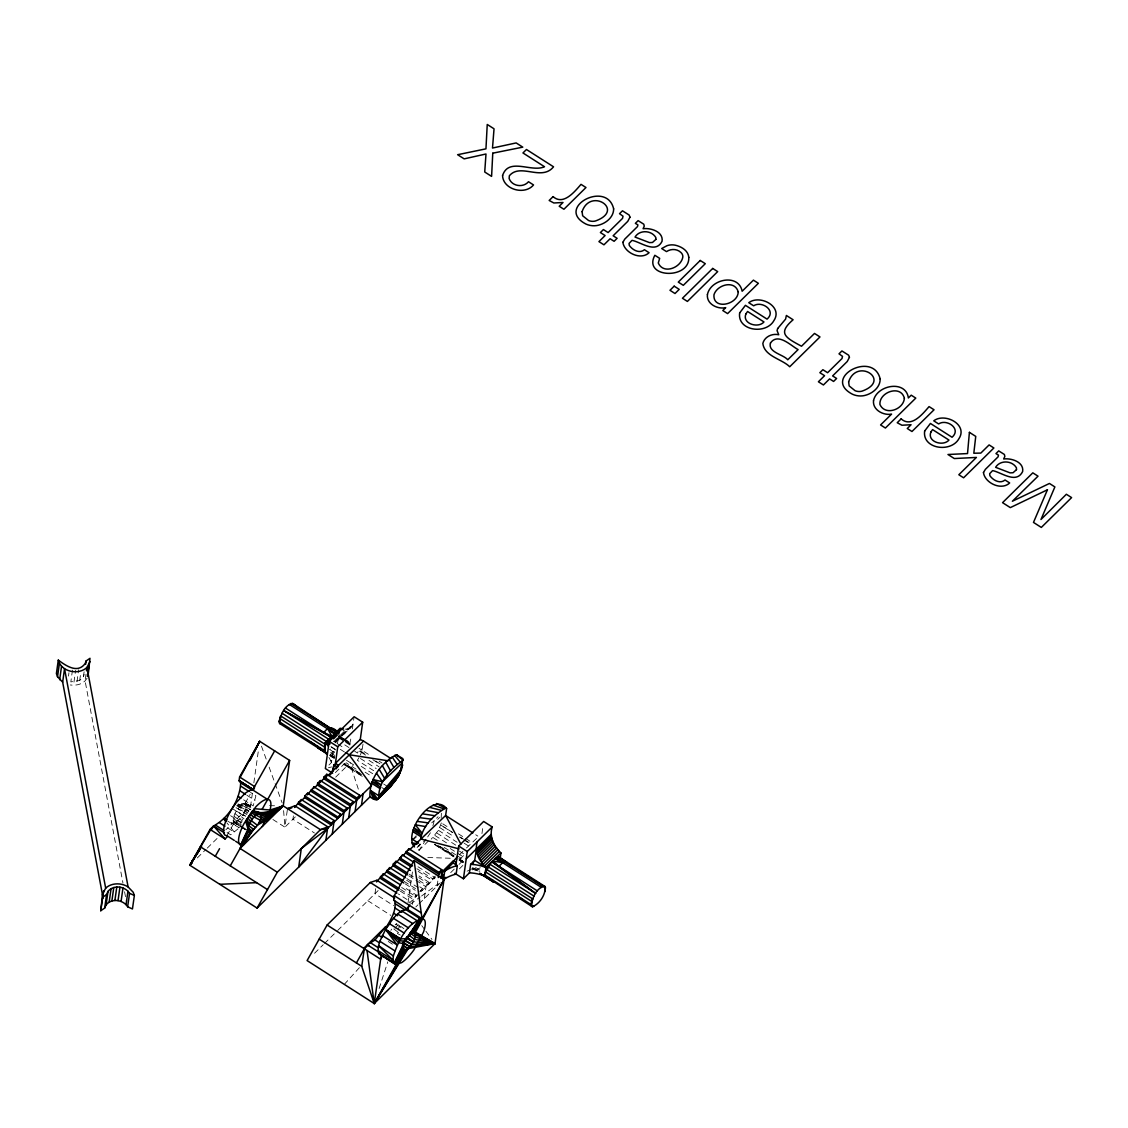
<?xml version="1.0" encoding="UTF-8"?>
<svg xmlns="http://www.w3.org/2000/svg" width="1128" height="1128" viewBox="0 0 1128 1128"><rect width="100%" height="100%" fill="white"/><g stroke="black" fill="none" stroke-linecap="round" stroke-linejoin="round"><path stroke-width="0.75" stroke-dasharray="5 3.75" d="M441.161 818.265L441.386 812.964M337.512 743.578L338.597 735.724M352.387 728.928L353.924 718.183M68.498 676.081L68.963 672.711M72.474 670.131L70.824 681.918L79.693 680.48L83.401 676.772L84.177 674.459M73.969 682.073L75.618 670.286M77 681.58L78.636 669.792M79.693 680.48L80.638 673.74M83.401 676.772L84.121 671.738M86.024 674.149L85.079 680.875L122.966 883.125M252.404 793.21L250.698 805.321L225.868 829.785M253.856 782.832L258.721 748.231M287.273 810.327L284.905 827.162L272.074 818.97M293.407 815.882L292.928 819.252L284.905 827.162L283.495 809.171M344.731 744.861L348.989 747.596L351.513 735.512M375.666 888.681L374.961 893.728L335.622 932.489M412.495 904.416L413.44 897.676L416.218 894.941L403.33 886.707M400.553 889.442L413.44 897.676L415.978 896.619L416.218 894.941M422.619 888.638L419.842 891.374L422.38 890.33L422.619 888.638L419.757 886.805M424.339 898.565L426.229 885.071L429.021 882.336L418.981 875.934M419.066 880.503L426.229 885.071L428.781 884.028L429.021 882.336M481.966 833.578L483.179 824.935M437.128 885.973L438.313 877.528M328.967 765.024L331.364 762.669L332.577 754.153L331.886 752.277A38.07 29.469 8.1 0 0 330.151 748.978M408.012 902.879L412.862 868.955M363.019 744.127L361.989 750.233L370.548 755.704M243.634 799.837L253.166 805.914L255.901 795.832L250.458 792.364M354.685 751.248L357.534 753.081L358.69 749.753L367.249 755.407M400.426 927.385L400.666 926.356L404.684 929.246M441.33 822.904L438.468 830.335L431.234 839.147M432.898 825.865L434.238 820.578L438.059 816.728M379.121 988.523L387.806 961.831M398.128 930.121L399.749 925.115M351.95 726.249L335.326 742.562L351.146 727.151L353.036 723.979L335.467 741.11M360.382 754.914L361.369 752.376L358.507 750.543M430.445 832.76L426.934 838.062M242.957 828.192L233.44 822.115C232.495 814.684 238.417 805.914 245.255 803.08L250.19 794.309M226.883 835.693L234.3 822.538C241.138 819.703 247.06 810.933 246.115 803.503L245.255 803.08M359.028 757.607L357.364 760.286L374.552 771.242M390.88 930.389L391.656 929.148M426.06 839.415L419.066 850.258L415.837 848.03M87.124 678.139L85.079 680.875A16.074 12.436 8 0 1 70.359 684.978M336.271 741.801L338.16 738.629L334.819 741.956M344.322 984.363L359.635 967.415M394.955 928.302L398.48 924.382M412.777 839.26L416.232 835.721M437.706 819.365L439.666 817.419M378.162 890.556L374.961 893.728L393.601 905.629M197.315 857.914L206.001 849.356M207.242 848.129L218.423 837.131M334.114 741.336L346.507 729.125L350.202 727.898M335.467 741.914L352.57 725.177M360.058 773.357L344.618 763.515L333.916 774.048M335.679 777.164L347.579 765.404L359.155 773.286M314.543 953.259L323.214 944.714M324.455 943.487L334.382 933.716M428.485 840.966L419.066 850.258L419.926 844.082L416.274 848.369L425.749 839.204M435.408 876.033L432.63 878.782L432.391 880.46L418.065 871.31M417.98 866.741L435.168 877.725L409.591 902.922L409.831 901.3L398.353 893.982M459.956 859.127L465.892 853.261M459.434 868.828L462.847 865.472M332.577 754.153L334.537 752.235M295.339 816.884L292.928 819.252L314.416 832.972M459.336 854.869L462.917 851.358M415.809 906.954L417.938 904.867M419.01 903.81L440.329 882.815M450.692 872.635L454.26 869.11M459.04 864.415L462.621 860.904L458.927 858.535M472.392 869.942L474.141 868.207L479.823 871.817M238.05 828.84L230.704 834.819L225.276 831.35M466.513 847.932L478.596 836.581L475.72 834.748M412.806 840.177L416.613 836.68M431.686 822.862L434.238 820.578M345.069 765.362L348.848 767.632L353.628 764.84L350.766 762.993L345.986 765.799L344.618 763.515M395.167 924.861L396.873 923.381M480.288 867.714L475.508 870.506L471.73 868.25M410.324 904.219L420.152 897.028M421.562 895.999L438.397 883.689M467.105 871.154L471.321 869.392M435.168 877.725L432.63 878.782L416.866 868.715M331.886 752.277L334.297 751.6M328.925 757.438A38.07 29.469 8.1 0 1 330.659 760.737L334.325 759.75M328.459 767.745L331.561 766.941M345.041 729.167L346.507 729.125M236.767 805.773L254.124 805.392M269.536 805.66L274.668 805.759M427.794 857.506L452.004 858.309M237.641 804.278L250.698 805.321L240.546 803.206M458.87 860.058L464.087 863.258L459.787 860.509M233.44 822.115L239.742 826.006M237.289 805.448L247.455 810.426M236.485 811.229L245.072 815.755M400.313 935.056L397.451 933.547L398.226 932.292L400.948 934.04M238.135 808.818L247.314 813.373M245.58 809.41L248.668 811.088M239.883 806.675L248.541 811.356M330.081 754.688L334.579 757.184M241.632 804.955L250.261 809.777M246.285 807.197L250.839 809.749M227.898 821.283L239.249 827.684L228.364 820.747M243.253 803.77L250.402 807.916M246.538 805.35L251.036 807.986M338.71 737.416L344.449 740.772M345.887 741.604L350.173 744.127L343.123 739.46M434.717 844.294L453.808 855.659M459.674 859.155L462.621 860.904L463.171 862.807M338.978 736.302L343.25 738.896M344.689 739.771L350.399 743.225L344.562 739.46M244.635 803.206L251.713 807.493M246.341 804.024L252.235 807.634M452.765 832.464L440.808 825.104L452.272 832.436M460.238 837.061L463.213 838.908M464.708 839.824L470.686 843.504M233.863 822.326L239.474 825.879M240.87 826.768L245.072 829.418M475.607 867.474L481.289 871.084M472.547 867.531L476.834 870.238M472.66 868.687L475.508 870.506M339.119 735.611L341.953 737.43M343.377 738.332L350.47 742.873M379.121 761.16L381.983 762.993M361.369 752.376L367.094 756.028M372.818 759.68L379.981 764.248M368.983 760.399L379.008 766.786M360.452 758.524L376.216 768.577M361.256 766.405L372.719 773.709M365.091 772.158L372.254 776.727M383.717 784.03L388.004 786.766M442.768 823.821L449.903 828.389M458.461 833.86L464.172 837.512M465.61 838.428L472.745 842.997M356.096 769.169L346.084 762.754M361.637 774.682L344.463 763.712M381.687 787.471L385.987 790.206M459.42 837.004L462.297 838.837M463.721 839.754L470.884 844.336M360.311 774.95L343.138 763.966M362.257 776.332L347.932 767.195L347.579 765.404M439.835 827.642L454.147 836.793M464.172 843.208L468.472 845.958M438.468 830.335L457.08 842.235M436.804 833.014L456.854 845.831M434.957 835.481L449.282 844.632M459.307 851.048L465.032 854.7M433.067 837.568L440.216 842.151M450.241 848.552L455.98 852.218M457.404 853.135L464.567 857.717M444.122 847.382L455.585 854.714M457.009 855.63L464.172 860.199M438.2 845.591L453.949 855.659M459.674 859.325L463.975 862.074M436.874 845.859L454.062 856.843M434.52 844.491L457.432 859.155M418.756 877.612L428.781 884.028M409.041 874.101L417.642 879.586M408.801 875.779L414.54 879.445M415.964 880.362L426.003 886.763M406.856 878.571L414.018 883.154M406.616 880.263L422.38 890.33M404.078 881.32L415.541 888.638M405.276 883.915L415.301 890.316M401.653 887.482L415.978 896.619M400.313 891.134L413.2 899.368M246.891 795.24L255.055 800.457M246.115 803.503L252.926 807.845M236.006 807.634L246.891 814.571M231.874 808.297L245.467 816.982M367.855 900.722L390.81 915.372M230.591 815.685L241.462 822.636M241.11 826.88L245.185 829.475M227.687 827.938L234.483 832.281L226.897 822.89M341.572 729.139L347.255 732.777M359.028 748.343L361.989 750.233L361.256 745.636M346.493 760.258L350.766 762.993M439.906 846.367L454.542 855.729M338.626 737.782L344.294 741.42M345.718 742.323L349.962 745.058M333.465 741.195L336.299 743.014M337.709 743.916L344.787 748.47M340.303 749.33L344.548 752.052M330.969 746.524L335.227 749.246M331.378 747.244L338.456 751.798M329.475 749.345L336.553 753.885M330.49 752.728L334.734 755.464M330.391 754.364L334.649 757.1M330.264 754.59L334.522 757.325M330.363 755.774L334.607 758.495M329.447 755.323L333.691 758.044M245.692 803.291L252.954 807.958M388.258 941.485L394.067 945.222M338.738 735.682L343.109 738.516M338.527 736.598L344.35 740.363M345.802 741.293L350.173 744.127M237.091 805.773L247.948 812.766M238.163 803.911L249.006 810.976M338.893 736.654L341.713 738.516M375.793 761.062L380.065 763.896M233.214 821.593L240.123 826.175M241.505 827.092L245.636 829.841M234.92 822.411L239.221 825.315M240.659 826.274L244.959 829.179M233.017 820.267L242.534 826.852M243.888 827.797L247.963 830.617M236.302 821.833L240.56 824.836M478.173 871.112L474.141 868.207L474.578 870.055M233.27 818.42L241.307 824.201M396.027 924.128L403.077 929.275M237.923 820.648L240.743 822.707M233.975 816.193L241.886 822.058M239.672 818.928L242.492 821.043M235.075 813.739L242.887 819.647M393.799 928.964L398.931 932.856M241.42 816.799L243.986 818.745M243.07 814.388L245.65 816.348M421.773 925.623L424.833 929.768M425.848 931.15L431.968 939.455M330.659 760.737L331.364 762.669M261.456 746.158L266.758 760.695M269.113 767.153L282.056 802.671M351.273 767.759L359.353 792.208M124.573 891.769L126.195 900.412"/><path stroke-width="1.5" d="M454.88 873.312L463.439 878.754L469.417 872.86L471.941 872.987A38.07 29.413 7.8 0 1 484.885 876.061L486.041 867.545C479.16 861.031 474.07 851.245 477.384 841.615L492.217 826.937L483.658 821.466L458.715 846.042L455.726 865.994A38.07 29.413 7.8 0 0 444.686 871.154L441.415 872.55L441.809 869.73L408.858 848.693L403.429 855.489M239.728 781.323L253.335 790.009L239.08 780.675L239.601 776.995L259.694 741.308L289.628 760.427L283.227 805.9L269.338 811.948L261.09 813.048C262.034 820.493 256.112 829.263 249.26 832.083L248.4 831.674C247.455 824.244 253.377 815.459 260.216 812.639L269.239 812.259L283.227 805.9L320.451 829.672L327.543 828.502L371.549 785.539L349.102 754.731L346.113 752.827L335.425 763.36L338.414 765.277L336.13 768.831M396.929 893.066L376.851 880.263L370.294 882.491L327.12 925.03L307.098 960.591L374.242 1003.539L435.013 943.6L444.009 879.586L414.089 860.481L422.027 918.643L407.053 909.083L409.238 905.22L407.828 909.041C397.197 910.24 391.233 921.576 385.536 929.472L400.595 938.891L406.63 938.693L411.847 932.941L415.471 932.221C416.415 939.652 410.493 948.422 403.655 951.256L402.795 950.833C401.85 938.806 415.019 929.853 418.869 919.334M330.419 774.739A38.07 29.469 8.1 0 0 333.747 766.081L333.874 764.756L337.624 767.167M402.061 765.404L402.527 760.455M363.695 948.394L385.818 926.596L386.467 927.005C390.894 919.25 396.887 910.211 394.645 900.919L393.644 900.116L394.278 895.66L414.089 860.481M393.362 955.98L392.981 960.139L393.7 963.03L395.463 964.454L401.61 962.635A26.804 8.657 -57.4 0 0 413.934 949.875L423.437 932.221A26.804 8.657 -57.4 0 0 424.565 920.025L422.803 918.601C406.799 922.732 398.184 941.344 393.362 955.98L378.613 945.645L379.854 941.274L385.536 929.472L400.496 939.032M356.744 799.738L356.97 798.046L359.762 795.31L326.81 774.273L324.032 777.009L323.792 778.701L356.744 799.738L355.08 811.525M378.021 950.58L378.613 945.645L392.981 960.139L378.021 950.58L378.726 953.47L395.463 964.454L402.795 950.833M409.76 849.652L445.63 815.502L446.617 808.536C432.066 790.587 402.541 833.789 414.512 846.931M369.956 796.876C371.986 798.412 377.936 802.078 378.712 797.397C378.571 781.366 390.753 768.732 403.147 760.173L402.809 758.58L396.407 754.745C381.25 762.782 369.067 778.94 369.956 796.876L257.085 908.068L189.871 865.261L210.062 829.433L213.573 825.978C228.603 817.856 239.996 799.949 240.687 782.818L239.517 780.985L252.841 789.374L239.08 780.675L252.686 789.374M337.582 818.378L304.602 797.595L304.842 795.917L307.62 793.181L340.571 814.219L340.332 815.896L337.582 818.378L340.571 814.219M500.113 858.845L500.945 852.937C494.036 846.395 488.974 836.609 492.217 826.937M453.202 861.961L453.061 862.906L457.319 865.613L456.163 874.13L454.57 874.496A38.07 29.413 7.8 0 0 443.53 879.671L444.686 871.154L456.967 857.21M463.439 878.754L467.26 851.513L477.384 841.615M484.885 876.061L486.041 867.545L500.945 852.937M291.757 807.93L287.513 808.635L294.831 805.773L327.783 826.824L325.879 840.289M332.281 833.987L334.17 820.521L301.218 799.484L294.591 807.465L294.831 805.773M342.292 824.131L344.181 810.651L346.959 807.916L314.021 786.879L307.38 794.859L307.62 793.181M346.733 809.594L346.959 807.916M353.134 803.305L353.36 801.613L350.343 806.041L317.391 784.989L317.631 783.311L320.408 780.576L353.36 801.613L350.582 804.349L348.693 817.828M446.617 808.536L445.574 808.17C434.252 814.458 422.873 825.64 420.659 838.922L459.096 848.89M88.111 671.78L88.167 675.037L89.986 658.315L86.066 660.994L85.291 663.32C77.705 674.191 65.734 665.548 58.289 660.12L56.4 673.571L57.528 676.772L62.66 682.144L103.127 898.198M57.528 676.772L59.417 663.32L58.289 660.12M59.671 679.705L61.546 666.239L59.417 663.32M62.66 682.144L64.536 668.692L61.546 666.239M85.601 664.364L86.066 660.994M86.489 670.779L86.969 667.409L90.043 661.586M87.364 676.462L89.281 663.363M254.223 789.008L254.561 786.554L274.654 750.867M298.046 707.594L293.153 703.646C284.862 703.787 279.673 716.153 279.631 723.513L326.119 753.039M313.781 788.557L314.021 786.879M320.408 780.576L320.183 782.254L317.631 783.311L350.582 804.349M326.415 777.079L326.81 774.273M332.647 773.216L325.372 768.563L329.207 741.322L354.15 716.745L362.694 722.202L337.751 746.778L335.115 765.56L333.747 766.081M346.113 752.827L360.269 739.489L362.694 722.202M359.762 795.31L359.451 797.454L356.772 799.47L359.55 796.735L356.97 798.046L324.032 777.009L326.57 775.951L314.98 787.372M361.482 805.223L363.075 793.886M389.47 869.025L389.668 867.601L405.431 877.669M440.963 878.247L441.809 872.141L453.385 860.72L456.389 862.638M134.359 895.477L133.231 892.276L128.098 886.918L86.969 667.409A16.074 12.436 8 0 1 64.536 668.692L105.68 888.173L102.606 893.996L100.759 910.733L104.678 908.068L106.088 904.896L107.992 891.416C113.406 884.507 125.137 886.185 129.551 893.305L134.359 895.477L132.455 908.971L127.647 906.785C123.234 899.65 111.503 897.987 106.088 904.896M100.759 910.733L103.635 890.894M104.678 908.068L106.582 894.589L107.992 891.416M109.176 902.09L111.08 888.596M111.869 900.976L113.773 887.496M114.887 900.482L116.79 887.003M118.031 900.623L119.935 887.144M121.077 901.399L122.98 887.919M126.054 904.6L127.957 891.12M127.647 906.785L129.551 893.305M389.668 867.601L384.239 874.397M408.66 850.117L408.858 848.693M438.313 877.528L439.032 872.48L441.809 869.73M531.485 906.362C531.556 899.002 536.745 886.664 545.021 886.509C546.022 894.433 539.692 903.782 532.402 906.799L531.048 904.543L532.557 898.79L487.014 869.674L486.041 867.545L474.705 860.354L476.411 848.933L491.272 834.283M544.923 891.543L545.487 887.623L535.123 881.01M376.851 880.263L376.597 881.941L383.266 873.904L400.468 884.874M383.266 873.904L383.026 875.582L380.488 876.639L399.115 888.54M410.395 870.449L396.069 861.298L393.291 864.034L393.052 865.726L407.377 874.863M396.069 861.298L395.829 862.976L389.428 869.279M413.92 862.314L402.47 854.996L397.028 861.792M469.417 872.86L470.63 864.344L474.705 860.354M332.887 771.524L333.874 764.756M369.265 945.87L367.982 945.222L364.344 948.803L361.721 966.301L374.242 1003.539L381.278 954.866L380.503 954.908M326.725 754.294A38.07 29.469 8.1 0 0 324.088 751.347L325.315 742.887L340.148 728.237L343.476 729.04M338.809 734.272L339.232 731.367M470.63 864.344L473.097 864.471L473.577 861.454M402.273 766.377L398.494 775.994L393.728 782.62M324.779 744.043L280.689 715.928L279.152 721.666L279.631 723.513L281.873 723.697M400.341 771.143L401.399 765.912M532.557 898.79L531.048 904.543L485.505 875.427L485.308 872.931L490.046 864.302L535.588 893.418L498.957 866.346L491.893 861.834L486.182 867.46L488.382 866.981L533.925 896.097M280.689 715.928L279.152 721.666L324.709 750.726L324.088 751.347M402.738 765.01L398.438 776.29L378.712 797.397M240.645 844.971L247.991 829.01L245.58 820.902M262.331 826.5L270.015 810.017A26.804 8.657 -57.4 0 0 269.282 799.851L266.969 799.315A26.804 8.657 -57.4 0 0 255.901 806.746L244.17 823.313A26.804 8.657 -57.4 0 0 240.193 844.872L243.451 845.098M398.142 775.5L396.013 779.998L391.148 785.455M240.955 845.041L247.963 830.617M249.387 760.991L259.694 741.308L240.151 777.347M394.095 963.354L403.782 943.727L398.551 942.641L385.536 929.472L397.253 945.052L382.293 935.493M394.222 963.453L402.879 946.11M401.624 769.155L399.65 773.075L378.839 796.453M250.374 759.623L259.694 741.308M394.504 963.679L402.386 948.169M382.18 956.262L380.644 959.209L327.12 925.03M241.378 845.14L248.4 831.674M394.913 964.017L402.358 949.79M227.56 835.848L225.233 835.312A26.804 8.657 -57.4 0 1 236.725 802.107L245.072 793.322L248.851 790.798L252.672 789.91L254.561 786.554L239.601 776.995M230.253 865.839L241.857 845.253L235.569 841.248M262.077 809.354L289.628 760.427M257.085 908.068L277.276 872.212L320.451 829.672L327.783 826.824M356.406 962.917L364.344 948.803M367.023 950.509L374.242 1003.539L403.655 951.256M414.611 931.798L444.009 879.586L415.471 932.221L435.013 943.6L408.139 948.634L402.386 945.433M215.279 856.279L219.565 848.679M395.477 779.815L390.894 786.371L377.894 799.188L370.83 790.686L372.846 798.61M211.824 827.698L189.871 865.261L192.352 862.807M413.37 932.052L421.181 918.685M402.696 945.165L408.139 948.634L374.242 1003.539L404.896 951.003L402.061 949.297M201.277 846.352L189.871 865.261L195.454 856.42M210.936 830.335L213.573 825.978L224.458 832.929M411.847 932.941L420.42 918.714M374.242 1003.539L406.418 950.114L402.132 947.633M242.323 845.365L250.501 831.844L247.666 829.841M400.299 772.624L397.987 776.36L378.754 796.974M201.63 846.226L189.871 865.261L200.023 849.088M410.127 934.421L419.701 918.925M394.842 780.449L389.442 787.682L384.662 790.474M408.35 936.381L419.137 919.207M197.329 853.473L200.121 849.06M242.83 845.309L252.037 830.941L247.793 827.853M385.818 926.596L375.004 939.976L367.333 944.813L380.221 953.047M402.47 854.996L399.439 859.423L410.902 866.741M392.502 783.791L377.344 799.555M285.553 708.088L331.096 737.134L325.428 742.774M400.835 769.987L378.923 795.86L370.83 790.686L374.693 799.47M277.276 872.212L240.052 848.439L253.744 829.475L248.118 825.259M325.907 742.252L329.263 739.601L283.706 710.555L324.032 732.622C327.233 726.841 333.225 726.531 337.286 731.79M279.716 718.466L325.273 747.511L324.709 750.726L325.315 742.887L326.979 743.38L341.84 728.73M333.564 738.812L337.286 735.146M240.052 848.439L283.227 805.9L270.015 810.017L254.237 808.691M302.191 799.978L304.602 797.595M390.767 758.439L363.526 741.068L327.98 775.542M334.17 820.521L331.392 823.257L331.153 824.949L298.201 803.897M386.467 927.005L390.175 923.353M476.481 850.484L491.357 835.834M476.735 852.105L491.611 837.455M477.158 853.797L492.034 839.147M477.764 855.546L492.64 840.896M478.526 857.322L493.401 842.658M479.456 859.099L494.332 844.449M480.528 860.89L495.404 846.226M481.741 862.638L496.616 847.988M483.08 864.358L497.956 849.708M484.518 866.008L499.394 851.358M541.158 887.285L502.679 862.68L492.767 860.988L498.957 866.346L502.679 862.68L506.557 861.905M210.062 829.433L225.036 838.978L227.362 836.68M444.686 871.154L453.061 862.906M445.912 877.316L443.53 879.671L441.809 872.141L443.769 877.979M466.287 858.831L476.411 848.933M378.543 798.229L390.894 786.371M380.206 786.822L372.071 781.648L380.883 784.651L372.762 779.462L382.392 781.76L402.019 763.148M387.835 924.918L390.302 922.577M386.918 789.515L389.357 787.259L376.978 799.71L370.83 790.686L375.962 799.681M265.32 821.41L283.227 805.9L268.986 812.992L261.513 814.106L258.523 812.357M256.93 813.161L261.484 815.713L268.591 814.106L283.227 805.9L265.813 820.38L257.254 825.188L250.797 820.282M486.69 866.967L490.046 864.302M389.273 786.343L391.43 784.637M254.829 814.43L261.005 817.786L268.126 815.473L283.227 805.9L266.518 818.872L258.805 822.693M283.227 805.9L267.308 817.194L260.089 820.155L252.996 816.39M106.582 894.589L102.662 897.254L102.606 893.996M330.701 727.743L337.78 732.255L334.819 733.482L289.276 704.408M545.021 886.509L499.492 857.393L495.615 858.196L502.679 862.68L495.065 858.732M304.842 795.917L337.794 816.954L340.374 815.643M300.993 801.162L298.441 802.22L331.392 823.257L333.944 822.199M337.794 816.954L340.332 815.896M455.726 865.994L457.319 865.613M320.366 748.231L318.11 748.047L317.645 746.2M480.26 873.664L493.006 881.758L495.248 881.941M402.71 942.768L409.915 946.674L435.013 943.6L413.144 931.432M412.467 844.421L416.951 844.209M219.861 884.31L256.62 882.66M404.444 940.54L411.635 944.362L435.013 943.6L415.879 934.886L411.805 932.052M405.065 941.203L399.566 940.766L385.536 929.472M410.042 933.096L415.386 936.945L435.013 943.6L413.2 941.852L406.038 938.073M330.166 743.817L326.979 743.38M420.321 817.73L431.629 819.21M417.515 821.41L428.443 822.918M411.833 842.898L416.697 843.603M423.508 814.021L434.971 815.727M349.102 754.731L388.032 760.78M425.637 826.598L415.287 824.808L421.9 832.887L413.779 827.684L421.223 835.058L413.102 829.855M426.849 810.524L438.256 812.682M435.013 943.6L414.469 939.328L409.196 935.422M430.12 807.493L441.245 810.327M252.601 810.609L260.216 812.639M252.348 810.891L258.975 812.879M433.11 805.124L443.741 808.776M251.699 811.666L257.452 813.781M324.032 732.622L331.97 736.274L327.754 728.956L334.269 734.032M360.269 739.489L363.526 741.068M436.494 803.517L445.574 808.17M250.966 812.696L255.746 815.262M327.092 753.039L318.11 748.047L326.612 753.504M283.706 710.555L331.096 737.134M226.488 820.479L223.654 818.872L225.811 821.551M479.752 873.199L493.937 882.209M292.222 703.195L332.097 729.308L309.89 715.152M301.007 709.484L305.448 712.318M290.897 703.463L336.454 732.509M472.858 832.915L445.63 815.502L460.887 844.167M329.207 741.322L337.751 746.778M282.042 713.22L326.133 741.35M498.562 856.956L505.626 861.468M505.598 862.13L499.492 857.393M508.488 863.977L512.93 866.812M517.371 869.646L530.682 878.162M542.779 886.326L497.236 857.224M293.717 731.24L296.678 733.13M310.003 741.618L314.444 744.452M371.859 783.396L379.967 788.571M498.957 866.346L537.421 890.951M458.715 846.042L467.26 851.513M486.027 872.212L531.584 901.328M517.442 896.125L521.883 898.974M529.286 903.697L533.727 906.545M483.574 874.99L532.402 906.799M412.848 831.604L420.955 836.779M411.847 838.908L418.587 843.222M311.229 789.614L344.181 810.651M406.08 851.428L439.032 872.48L441.57 871.422L438.792 874.158L405.84 853.12M311.004 791.292L343.955 812.343M399.679 857.731L412.58 865.966M393.291 864.034L407.617 873.185M386.89 870.337L402.654 880.404M386.65 872.029L403.838 882.998M252.672 789.91L267.632 799.47M240.687 782.818L251.572 789.769M240.941 786.286L249.105 791.489M380.249 878.317L398.875 890.218M240.081 790.897L245.523 794.38M394.278 895.66L421.237 912.876M238.191 796.368L240.913 798.102M370.294 882.491L394.673 898.057M393.644 900.116L408.237 909.605M405.135 909.182L420.095 918.728M395.35 903.81L404.881 909.887M401.681 910.874L416.655 920.42M397.719 913.99L412.693 923.55M393.517 913.116L397.592 915.725M393.517 918.347L408.491 927.907M224.289 818.138L226.996 819.873M389.357 923.62L404.332 933.18M406.39 937.509L413.2 941.852L406.686 936.931M404.839 940.019L411.635 944.362M219.523 822.735L224.965 826.204M403.105 942.331L409.915 946.674M215.744 825.259L223.908 830.476M228.124 836.482L234.314 840.445M379.205 935.634L382.039 937.438M379.854 941.274L394.814 950.833M375.004 939.976L379.262 942.698M371.041 943.107L378.134 947.647M381.278 954.866L396.252 964.412M378.726 953.47L393.7 963.03M200.319 846.719L267.491 889.611M319.168 939.145L361.721 966.301M394.969 907.97L401.765 912.326M328.149 744.706L325.315 742.887A38.07 29.469 8.1 0 1 327.952 745.834M491.893 861.834L535.588 893.418M249.119 822.636L255.52 827.501M249.951 814.12L253.955 817.222M396.407 754.745L403.147 760.173M248.823 815.713L252.235 819.534M213.573 825.978L225.036 838.978M394.574 755.351L400.2 762.077M376.484 773.188L382.392 781.76M392.079 756.902L397.211 764.446M247.681 817.321L250.684 822.03M379.29 769.507L384.62 778.362M389.089 759.257L393.94 767.477M382.462 765.785L387.412 774.682M385.804 762.288L390.598 770.974M246.778 818.857L249.401 824.568M246.059 820.098L248.484 826.937M492.584 879.939L493.006 881.758M397.465 755.111L397.662 756.437M473.097 864.471A38.07 29.413 7.8 0 1 486.041 867.545M105.68 888.173A16.074 12.422 8 0 1 128.098 886.918M502.566 175.587C503.017 189.504 524.717 195.581 533.53 184.936L528.496 181.721C523.209 188.052 511.9 186.303 509.123 178.534L509.348 175.785C520.346 162.587 541.651 181.594 553.538 166.803L526.466 149.502L522.955 152.957L544.5 166.718C531.739 172.781 508.573 156.919 502.566 175.587M707.425 294.521C706.311 303.982 717.549 309.537 725.713 307.648L722.794 310.538L727.602 313.612L758.369 283.311L753.419 280.139L742.139 291.25C738.727 273.216 710.654 278.856 707.425 294.521M622.882 242.294C624.193 252.672 640.732 260.709 649.079 252.7L644.44 249.739C639.491 253.955 632.399 249.979 629.297 245.411L629.057 243.436L632.004 240.349C640.887 242.055 655.622 254.082 662.051 241.321C663.602 231.691 650.687 227.687 643.073 228.73L644.257 226.164L643.778 224.204L638.124 220.637L635.374 223.344L637.884 224.881L637.503 226.573L624.785 239.094L622.882 242.294M983.461 472.547C984.772 482.925 1001.326 490.962 1009.659 482.953L1005.034 479.992C1000.085 484.208 992.992 480.232 989.89 475.663L989.651 473.689L992.598 470.602C1001.467 472.308 1016.201 484.335 1022.631 471.574C1024.182 461.944 1011.266 457.94 1003.666 458.983L1004.851 456.417L1004.371 454.457L998.703 450.89L995.968 453.597L998.477 455.134L998.097 456.826L985.379 469.347L983.461 472.547M873.509 400.708C872.48 409.957 883.492 415.682 891.571 414.131L880.587 424.946L885.409 428.034L915.781 398.099L911.212 395.181L908.378 397.972C905.939 379.558 876.724 384.916 873.509 400.708M613.646 208.877C613.702 217.901 604.566 224.444 596.317 225.628A15.256 11.788 8 0 1 586.109 224.134C554.44 207.904 606.92 179.563 613.646 208.877M880.178 379.064C880.235 388.088 871.098 394.645 862.85 395.829A15.256 11.788 8 0 1 852.641 394.321C820.958 378.091 873.439 349.75 880.178 379.064M582.09 211.697L582.654 215.772L588.548 220.51A8.46 6.528 8 0 0 595.471 220.975C625.702 210.118 590.353 186.924 582.09 211.697M848.623 381.884L849.187 385.959L855.066 390.697A8.46 6.528 8 0 0 861.989 391.162C892.22 380.305 856.871 357.111 848.623 381.884M492.767 153.182L491.596 176.391L484.73 172.006L485.985 154L464.158 158.865L457.63 154.705L485.956 148.84L487.24 124.461L494.036 128.803L492.499 148.036L516.159 142.932L522.772 147.148L492.767 153.182M688.785 257.269C689.885 279.941 642.481 278.108 654.846 255.28L659.668 258.354L658.287 262.979C663.377 274.795 680.974 267.717 682.792 257.128A7.628 5.894 8 0 0 680.903 252.475C677.026 248.71 670.878 248.639 666.507 251.614L661.685 248.541L666.93 245.721A12.69 9.8 8 0 1 674.896 245.114C681.044 246.397 688.15 250.346 688.785 257.269M969.403 432.348L967.528 453.569L947.971 454.499L954.316 458.546L976.411 457.432L958.828 474.747L963.594 477.793L993.867 447.971L989.101 444.925L980.824 453.089L973.816 453.23L975.748 436.395L969.403 432.348M301.303 848.552L298.694 867.08L327.543 828.502L301.303 848.552M738.205 291.884C738.05 304.828 712.656 310.397 713.982 294.746C717.055 284.651 734.836 279.673 738.205 291.884M904.374 398.339C903.443 409.69 885.085 416.091 879.939 404.515C878.909 392.107 900.962 384.296 904.374 398.339M739.658 312.921C737.063 330.941 766.039 334.889 773.907 320.606C783.34 306.435 759.793 294.211 748.766 302.699L753.645 305.815C761.682 300.372 776.84 310.651 767.054 319.125L745.425 305.321L739.658 312.921M924.65 431.051C922.055 449.071 951.031 453.019 958.899 438.736C968.332 424.565 944.785 412.34 933.758 420.829L938.637 423.945C946.674 418.488 961.831 428.781 952.046 437.255L930.417 423.451L924.65 431.051M629.96 217.182L627.746 221.384L613.139 235.766L617.129 238.318L614.097 241.307L610.107 238.755L603.945 244.818L598.94 241.618L605.101 235.555L600.392 232.551L603.409 229.562L608.119 232.565L622.529 218.381L623.023 216.195L619.526 213.685L622.459 210.809L629.156 215.053L629.96 217.182M849.44 357.336L847.227 361.524L832.619 375.92L836.609 378.472L833.578 381.447L829.588 378.895L823.426 384.972L818.406 381.772L824.568 375.694L819.859 372.691L822.89 369.702L827.6 372.719L842.01 358.521L842.503 356.335L839.006 353.839L841.925 350.949L848.637 355.207L849.44 357.336M777.671 328.502L777.065 330.617L778.743 334.762C772.257 333.211 764.46 336.694 762.838 343.476C764.446 356.349 781.803 358.944 789.713 366.755L819.971 336.934L814.501 333.437L801.514 346.226C785.511 337.54 777.248 333.409 793.097 319.76L786.371 315.473L785.596 319.097L777.671 328.502M745.904 313.936C741.9 323.708 758.199 328.685 763.966 321.945L747.568 311.483L745.904 313.936M930.896 432.066C926.892 441.838 943.191 446.815 948.958 440.061L932.56 429.599L930.896 432.066M770.466 342.997C767.618 352.359 783.495 354.46 787.753 359.776L798.088 349.595C790.954 345.76 777.982 332.238 770.466 342.997M1047.447 489.778L1033.488 522.419L1041.327 527.425L1071.6 497.603L1066.369 494.261L1040.975 519.5L1054.877 486.929L1049.449 483.461L1012.38 501.241L1038.028 476.171L1032.811 472.844L1002.552 502.665L1010.321 507.614L1047.447 489.778M655.918 239.376L652.463 242.478L649.488 242.619L635.022 237.063C639.548 229.506 651.674 230.239 655.833 237.543L655.918 239.376M1016.497 469.629L1013.057 472.731L1010.082 472.872L995.615 467.316C1000.141 459.759 1012.267 460.492 1016.427 467.796L1016.497 469.629M553.087 196.624L549.167 200.474L553.848 202.984L563.013 202.49L559.206 206.255L563.915 209.258L585.982 187.516L581.019 184.357C574.801 191.45 563.45 205.888 553.087 196.624M674.177 286.159L669.976 290.291L675.009 293.52L679.211 289.374L674.177 286.159M700.234 260.469L678.28 282.113L683.314 285.328L705.282 263.698L700.234 260.469M712.713 268.436L682.454 298.257L687.403 301.43L717.676 271.608L712.713 268.436M901.145 418.869L897.225 422.732L901.906 425.228L911.071 424.748L907.264 428.499L911.974 431.502L934.04 409.774L929.077 406.602C922.859 413.708 911.509 428.146 901.145 418.869"/></g></svg>
